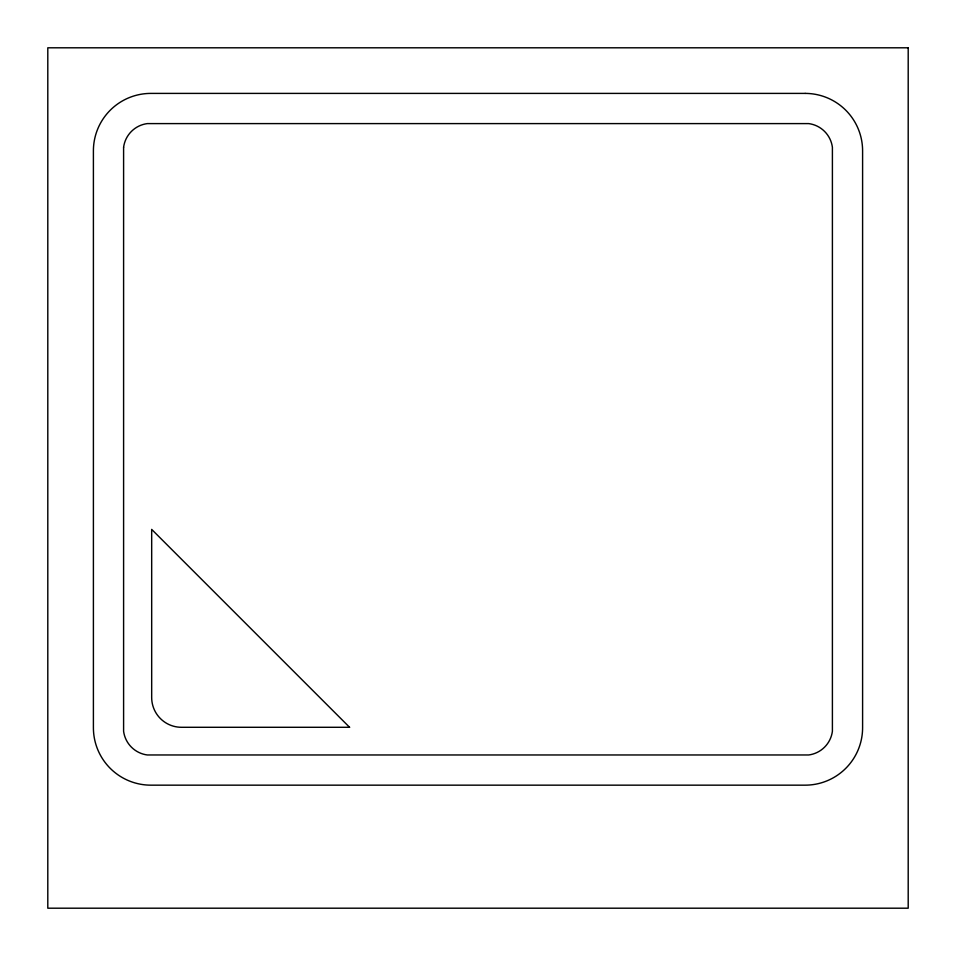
<?xml version="1.0" encoding="UTF-8"?>
<svg xmlns="http://www.w3.org/2000/svg" width="956" height="956" viewBox="0 0 956 956"><rect width="100%" height="100%" fill="white"/><g stroke="black" fill="none" stroke-linecap="round" stroke-linejoin="round"><path stroke-width="1.43" d="M123.599 147.272L123.599 731.292A27.497 27.497 0 0 0 147.272 754.965L808.728 754.965A27.497 27.497 0 0 0 832.401 731.292L832.401 147.272A27.497 27.497 0 0 0 808.728 123.599L147.272 123.599A27.497 27.497 0 0 0 123.599 147.272M908.2 47.8L47.8 47.8L47.8 908.2L908.2 908.2L908.2 47.8M805.143 93.401L150.857 93.401A57.456 57.456 0 0 0 93.401 150.857L93.401 727.707A57.456 57.456 0 0 0 150.857 785.163L805.143 785.163A57.456 57.456 0 0 0 862.599 727.707L862.599 150.857A57.456 57.456 0 0 0 805.143 93.401M349.573 727.289L181.473 727.289A29.791 29.791 0 0 1 151.681 697.498L151.681 529.397L349.573 727.289"/></g></svg>
